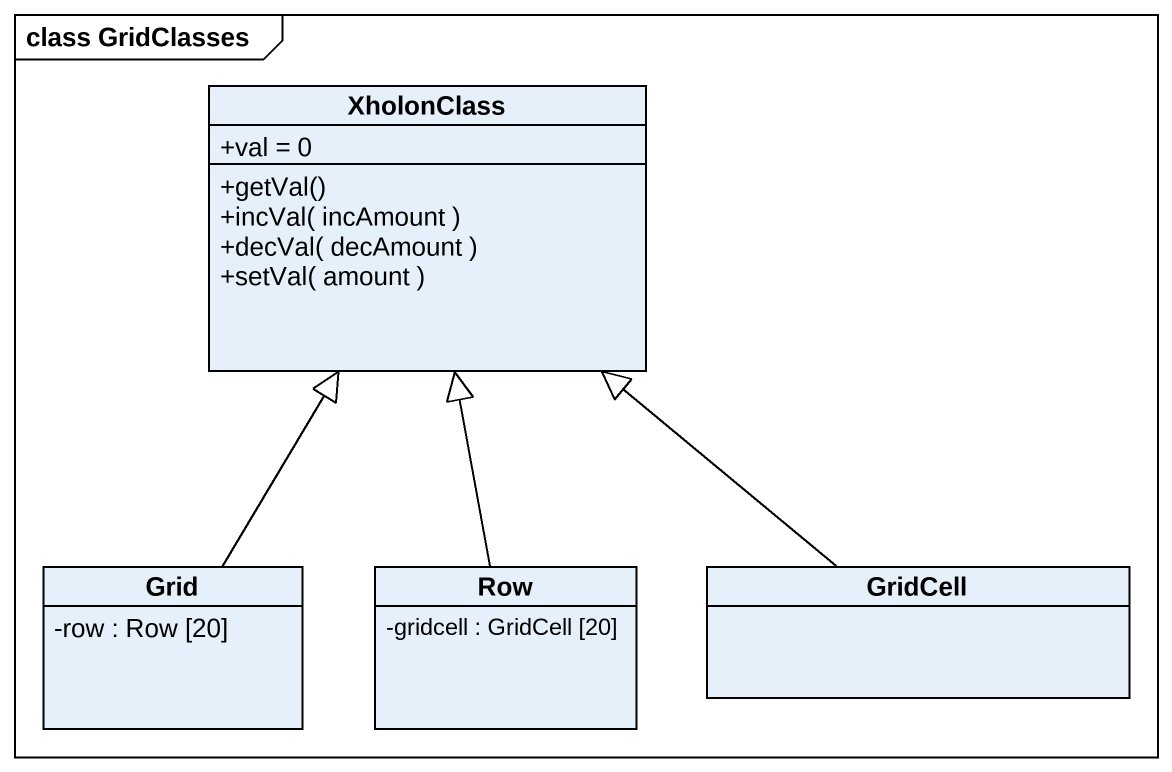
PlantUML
@startuml
mainframe class GridClasses
hide circle
hide empty members
skinparam classAttributeIconSize 0
class XholonClass {
  +val = 0
  +getVal()
  +incVal( incAmount )
  +decVal( decAmount )
  +setVal( amount )
}
class Grid {
  -row : Row [20]
}
class Row {
  -gridcell : GridCell [20]
}
class GridCell
Grid -up-|> XholonClass
Row -up-|> XholonClass
GridCell -up-|> XholonClass
@enduml
